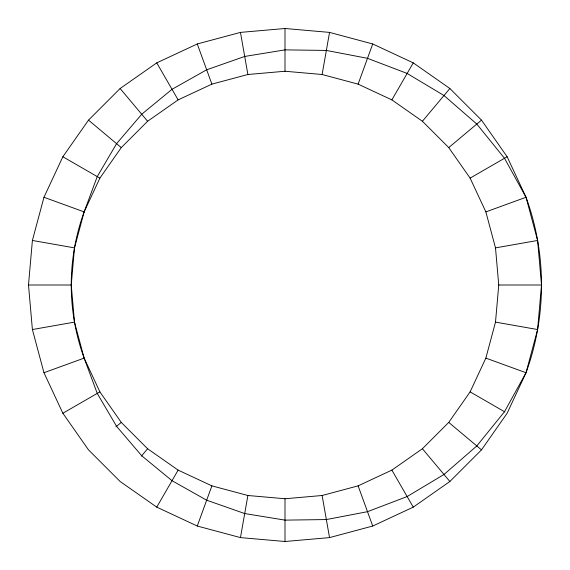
<?xml version="1.0" encoding="UTF-8"?>
<svg xmlns="http://www.w3.org/2000/svg" width="570" height="570" viewBox="0 0 570 570"><rect width="100%" height="100%" fill="white"/><g stroke="black" fill="none" stroke-linecap="round" stroke-linejoin="round"><path stroke-width="0.85" d="M28.5 285L32.397 240.462L43.968 197.27L62.864 156.75L88.507 120.127L120.127 88.507L156.75 62.864L197.27 43.968L240.462 32.397L285 28.5L329.538 32.397L372.73 43.968L413.25 62.864L449.873 88.507L481.493 120.127L507.136 156.75L526.032 197.27L537.603 240.462L541.5 285L537.603 329.538L526.032 372.73L507.136 413.25L481.493 449.873L449.873 481.493L413.25 507.136L372.73 526.032L329.538 537.603L285 541.5L240.462 537.603L197.27 526.032L156.75 507.136L120.127 481.493L88.507 449.873L62.864 413.25L43.968 372.73L32.397 329.538L28.5 285L71.25 285L74.499 247.886L84.139 211.89L97.242 176.6L116.579 143.676L141.716 114.242L172.019 89.312L206.668 69.796L244.701 56.451L285 49.875L326.361 50.438L367.507 58.318L407.144 73.445L443.987 95.525L476.812 124.053L504.493 158.275L526.032 197.27A256.5 256.5 0 0 1 526.032 372.73L504.493 411.725L476.812 445.947L443.987 474.475L407.144 496.555L367.507 511.682L326.361 519.562L285 520.125L244.701 513.549L206.668 500.203L172.019 480.688L141.716 455.758L116.579 426.324L97.242 393.4L84.139 358.11L74.499 322.114L71.25 285M495.501 322.114L498.75 285L495.501 247.886L485.861 211.89L470.115 178.125L448.74 147.602L422.399 121.26L391.875 99.885L358.11 84.139L322.114 74.499L285 71.25L247.886 74.499L211.89 84.139L178.125 99.885L147.602 121.26L121.26 147.602L99.885 178.125L84.139 211.89A213.75 213.75 0 0 0 84.139 358.11L99.885 391.875L121.26 422.399L147.602 448.74L178.125 470.115L211.89 485.861L247.886 495.501L285 498.75L322.114 495.501L358.11 485.861L391.875 470.115L422.399 448.74L448.74 422.399L470.115 391.875L485.861 358.11L495.501 322.114L537.603 329.538M240.462 537.603L247.886 495.501M322.114 74.499L329.538 32.397M197.27 526.032L211.89 485.861M358.11 84.139L372.73 43.968M156.75 507.136L178.125 470.115M391.875 99.885L413.25 62.864M141.438 456.093L147.602 448.74M422.399 121.26L449.873 88.507M115.91 426.88L121.26 422.399M448.74 147.602L481.493 120.127M62.864 413.25L99.885 391.875M470.115 178.125L507.136 156.75M43.968 372.73L84.139 358.11M485.861 211.89L526.032 197.27M32.397 329.538L74.499 322.114M495.501 247.886L537.603 240.462M498.75 285L541.5 285M32.397 240.462L74.499 247.886M43.968 197.27L84.139 211.89M485.861 358.11L526.032 372.73M62.864 156.75L99.885 178.125M470.115 391.875L504.82 411.911M88.507 120.127L121.26 147.602M448.74 422.399L481.493 449.873M120.127 88.507L147.602 121.26M422.399 448.74L449.873 481.493M156.75 62.864L178.125 99.885M391.875 470.115L413.25 507.136M197.27 43.968L211.89 84.139M358.11 485.861L372.73 526.032M240.462 32.397L247.886 74.499M322.114 495.501L329.538 537.603M285 28.5L285 71.25M285 498.75L285 541.5"/></g></svg>
